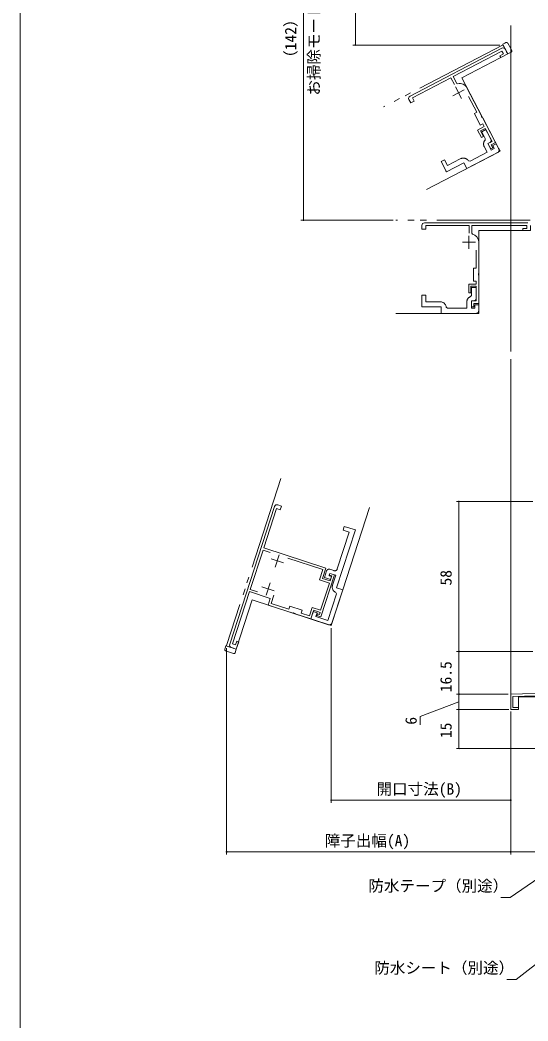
# Model space of a CAD drawing. Units: millimetres, scale not verified. Extents: x -495 to 495, y -800 to 801.
# Drawn here: x -495 to -298.8, y -113.3 to 273.7 of the extents above; entities that cross this region are included whole.
import ezdxf
from ezdxf.enums import TextEntityAlignment as Align

# ---------------------------------------------------------------- set-up
doc = ezdxf.new("R2010")
doc.units = ezdxf.units.MM
doc.header["$LTSCALE"] = 4
doc.linetypes.add('DOUBLE_CHAIN2', pattern=[12.8, 9, -1, 0.6, -0.6, 0.6, -1])
for name, color, linetype, lineweight in [('0-0_0', 7, 'Continuous', 9), ('0-2_YKK_ZWAK', 6, 'Continuous', 9), ('0-3_YKK_11', 2, 'Continuous', 9), ('0-4_YKK_12', 4, 'Continuous', 9), ('0-5_YKK_13', 7, 'Continuous', 9)]:
    doc.layers.add(name, color=color, linetype=linetype, lineweight=lineweight)
doc.styles.add('ＭＳ ゴシック', font='')
doc.styles.get('ＭＳ ゴシック').set_extended_font_data('MS Gothic')

msp = doc.modelspace()

# ---------------------------------------------------------------- linework, layer by layer
at = {"layer": '0-0_0'}
msp.add_lwpolyline([(495, -800), (-495, -800), (-495, 760)], dxfattribs=at)
at = {"layer": '0-2_YKK_ZWAK'}
for p, q in [((-385.486, 196.257), (-385.486, 338.087)), ((-365.486, 263.992), (-365.486, 338.087)), ((-309.647, 263.992), (-366.486, 263.992)), ((-350.822, 196.257), (-386.486, 196.257)), ((-296.986, 87.586), (-326.486, 87.586)), ((-325.486, 87.586), (-325.486, 29.586)), ((-374.856, 38.611), (-374.856, -28.914)), ((-415.213, 30.904), (-415.213, -48.914)), ((-296.986, 29.586), (-326.486, 29.586)), ((-296.986, 29.586), (-326.486, 29.586)), ((-325.486, 29.586), (-325.486, 13.086)), ((-306.486, 13.086), (-326.486, 13.086)), ((-306.486, 13.086), (-326.486, 13.086)), ((-325.486, 13.086), (-325.486, 7.086)), ((-306.186, 7.086), (-326.486, 7.086)), ((-306.186, 7.086), (-326.486, 7.086)), ((-325.486, 7.086), (-325.486, -7.914)), ((-305.486, 6.386), (-305.486, -48.914)), ((-305.486, 6.386), (-305.486, -28.914)), ((-305.486, 6.386), (-305.486, -48.914)), ((-249.186, -7.914), (-326.486, -7.914)), ((-305.486, -27.914), (-374.856, -27.914)), ((-305.486, -47.914), (-415.213, -47.914)), ((-305.486, -47.914), (-246.486, -47.914))]:
    msp.add_line(p, q, dxfattribs=at)
for points in [[(-325.486, 10.086), (-340.486, 4.457), (-340.486, 1.257)], [(-247.481, -25.621), (-249.583, -27.064), (-305.713, -65.561), (-309.263, -65.561)], [(-245.482, -52.247), (-247.495, -53.812), (-303.435, -97.267), (-306.985, -97.267)]]:
    msp.add_lwpolyline(points, dxfattribs=at)
for centre, radius, start, end in [((-365.486, 263.992), 0.159, 90, 270), ((-365.486, 263.992), 0.159, 270, 90), ((-385.486, 196.257), 0.159, 90, 270), ((-385.486, 196.257), 0.159, 270, 90), ((-325.486, 87.586), 0.106, 90, 270), ((-325.486, 87.586), 0.106, 270, 90), ((-325.486, 29.586), 0.159, 90, 270), ((-325.486, 29.586), 0.106, 90, 270), ((-325.486, 29.586), 0.159, 270, 90), ((-325.486, 29.586), 0.106, 270, 90), ((-325.486, 13.086), 0.159, 90, 270), ((-325.486, 13.086), 0.106, 90, 270), ((-325.486, 13.086), 0.159, 270, 90), ((-325.486, 13.086), 0.106, 270, 90), ((-325.486, 7.086), 0.106, 90, 270), ((-325.486, 7.086), 0.106, 90, 270), ((-325.486, 7.086), 0.106, 270, 90), ((-325.486, 7.086), 0.106, 270, 90), ((-325.486, -7.914), 0.106, 90, 270), ((-325.486, -7.914), 0.106, 270, 90), ((-374.856, -27.914), 0.159, 0, 180), ((-374.856, -27.914), 0.159, 180, 0), ((-305.486, -27.914), 0.159, 0, 180), ((-305.486, -27.914), 0.159, 180, 0), ((-415.213, -47.914), 0.159, 0, 180), ((-415.213, -47.914), 0.159, 180, 0), ((-305.486, -47.914), 0.159, 0, 180), ((-305.486, -47.914), 0.159, 180, 0), ((-305.486, -47.914), 0.106, 0, 180), ((-305.486, -47.914), 0.106, 180, 0)]:
    msp.add_arc(centre, radius, start, end, dxfattribs=at)
at = {"layer": '0-3_YKK_11'}
for p, q in [((-305.486, 145.507), (-305.486, 271.51)), ((-305.486, 7.086), (-305.486, 142.507)), ((-305.486, 7.086), (-302.486, 7.086))]:
    msp.add_line(p, q, dxfattribs=at)
at = {"layer": '0-3_YKK_11', "linetype": 'DOUBLE_CHAIN2'}
for p, q in [((-308.647, 263.992), (-354.594, 240.073)), ((-308.377, 263.907), (-308.647, 263.992)), ((-308.377, 263.907), (-306.622, 260.536)), ((-306.622, 260.536), (-324.362, 251.301)), ((-310.048, 223.804), (-324.362, 251.301)), ((-310.474, 222.455), (-337.971, 208.141)), ((-330.255, 214.976), (-330.486, 215.42)), ((-298.022, 196.257), (-349.822, 196.257)), ((-297.822, 192.257), (-317.822, 192.257)), ((-317.822, 161.257), (-317.822, 192.257)), ((-339.822, 162.757), (-339.822, 163.257)), ((-318.822, 160.257), (-349.822, 160.257)), ((-394.261, 96.386), (-415.213, 31.904)), ((-360.023, 85.261), (-370.375, 53.401)), ((-375.807, 39.92), (-405.29, 49.499)), ((-415.084, 31.652), (-415.213, 31.904)), ((-411.47, 30.478), (-415.084, 31.652))]:
    msp.add_line(p, q, dxfattribs=at)
for points in [[(-374.547, 40.562), (-370.375, 53.401), (-360.023, 85.261)], [(-415.084, 31.652), (-411.47, 30.478), (-405.29, 49.499)]]:
    msp.add_lwpolyline(points, dxfattribs=at)
at = {"layer": '0-3_YKK_11'}
msp.add_lwpolyline([(-302.486, 7.086), (-302.486, 12.086), (-248.486, 12.086), (-248.486, -7.914)], dxfattribs=at)
at = {"layer": '0-3_YKK_11', "linetype": 'DOUBLE_CHAIN2'}
for centre, start, end in [((-310.935, 223.342), 297.5, 27.5), ((-318.822, 161.257), 270, 0), ((-375.498, 40.871), 252, 342)]:
    msp.add_arc(centre, 1, start, end, dxfattribs=at)
at = {"layer": '0-4_YKK_12', "linetype": 'DOUBLE_CHAIN2'}
for p, q in [((-307.223, 261.689), (-308.339, 263.834)), ((-307.306, 264.916), (-307.749, 264.685)), ((-307.068, 261.392), (-307.223, 261.689)), ((-307.068, 261.392), (-306.622, 260.536)), ((-306.622, 260.536), (-305.317, 261.216)), ((-412.707, 30.88), (-415.006, 31.627)), ((-415.902, 30.429), (-415.748, 30.905)), ((-412.388, 30.776), (-412.707, 30.88)), ((-412.388, 30.776), (-411.47, 30.478)), ((-411.47, 30.478), (-411.925, 29.079))]:
    msp.add_line(p, q, dxfattribs=at)
for points in [[(-307.749, 264.685), (-308.562, 264.262), (-308.339, 263.834)], [(-305.096, 261.875), (-305.449, 262.613), (-306.64, 264.718)], [(-415.748, 30.905), (-415.465, 31.776), (-415.006, 31.627)], [(-412.538, 28.752), (-413.325, 28.978), (-415.598, 29.805)]]:
    msp.add_lwpolyline(points, dxfattribs=at)
for centre, start, end in [((-307.075, 264.472), 29.5, 117.5), ((-305.548, 261.659), 297.5, 25.5), ((-415.427, 30.275), 162, 250), ((-412.401, 29.233), 254, 342)]:
    msp.add_arc(centre, 0.5, start, end, dxfattribs=at)
at = {"layer": '0-5_YKK_13'}
for p, q in [((-344.375, 244.266), (-308.895, 262.736)), ((-326.81, 247.773), (-324.501, 243.338)), ((-323.438, 246.71), (-327.873, 244.401)), ((-338.822, 195.257), (-298.822, 195.257)), ((-321.622, 190.257), (-321.622, 185.257)), ((-319.122, 187.757), (-324.122, 187.757)), ((-414.014, 32.356), (-396.709, 85.615)), ((-394.892, 66.94), (-396.437, 62.184)), ((-398.042, 65.334), (-393.286, 63.789)), ((-401.565, 54.492), (-396.809, 52.947)), ((-398.414, 56.098), (-399.959, 51.342)), ((-403.28, 52.632), (-406.08, 53.541))]:
    msp.add_line(p, q, dxfattribs=at)
at = {"layer": '0-5_YKK_13', "linetype": 'DOUBLE_CHAIN2'}
msp.add_line((-373.752, 60.807), (-375.369, 61.332), dxfattribs=at)
at = {"layer": '0-5_YKK_13'}
for points in [[(-307.546, 262.31), (-306.622, 260.536), (-309.283, 259.151), (-309.653, 259.861), (-308.322, 260.553), (-308.876, 261.618), (-327.681, 251.829), (-326.27, 249.119), (-325.916, 248.971)], [(-327.18, 248.701), (-328.568, 251.367), (-343.47, 243.61), (-342.777, 242.279), (-344.108, 241.586), (-344.8, 242.917)], [(-322.377, 247.487), (-316.724, 236.629), (-316.746, 236.411), (-316.492, 235.923), (-316.301, 235.816), (-311.341, 226.288), (-313.026, 225.41), (-312.426, 224.257), (-313.225, 223.842), (-314.287, 225.882), (-312.69, 226.713), (-315.322, 231.769), (-317.185, 230.799), (-316.03, 228.582), (-316.74, 228.212), (-318.264, 231.139), (-315.691, 232.479), (-316.245, 233.543), (-317.221, 233.035), (-319.53, 237.47), (-318.554, 237.978), (-321.735, 244.089)], [(-321.522, 191.251), (-321.522, 194.257), (-338.322, 194.257), (-338.322, 192.757), (-339.822, 192.757), (-339.822, 194.257)], [(-297.822, 194.257), (-297.822, 192.257), (-300.822, 192.257), (-300.822, 193.057), (-299.322, 193.057), (-299.322, 194.257), (-320.522, 194.257), (-320.522, 191.202), (-320.276, 190.907)], [(-317.822, 187.957), (-317.822, 175.715), (-317.942, 175.532), (-317.942, 174.982), (-317.822, 174.799), (-317.822, 164.057), (-319.722, 164.057), (-319.722, 162.757), (-320.622, 162.757), (-320.622, 165.057), (-318.822, 165.057), (-318.822, 170.757), (-320.922, 170.757), (-320.922, 168.257), (-321.722, 168.257), (-321.722, 171.557), (-318.822, 171.557), (-318.822, 172.757), (-319.922, 172.757), (-319.922, 177.757), (-318.822, 177.757), (-318.822, 184.647)], [(-395.449, 86.257), (-394.023, 85.794), (-394.486, 84.367), (-395.913, 84.831), (-400.857, 69.614), (-376.891, 61.827), (-378.188, 57.832), (-375.24, 56.874), (-374.622, 58.776), (-375.573, 59.085), (-375.357, 59.751), (-373.55, 59.164), (-378.803, 42.996), (-380.325, 43.491), (-380.108, 44.156), (-379.348, 43.909), (-379.1, 44.67), (-381.573, 45.473), (-382.655, 42.145), (-388.686, 44.104), (-388.823, 44.275), (-389.346, 44.445), (-389.558, 44.388), (-399.203, 47.522), (-398.369, 50.089), (-406.358, 52.685), (-412.909, 32.523), (-411.768, 32.152), (-411.304, 33.579), (-410.543, 33.331), (-411.47, 30.478), (-413.372, 31.096)], [(-403.28, 52.632), (-406.08, 53.541), (-401.135, 68.758), (-398.336, 67.849)], [(-391.571, 65.65), (-378.025, 61.249), (-379.322, 57.254), (-375.518, 56.018), (-378.917, 45.557), (-382.151, 46.607), (-383.233, 43.279), (-386.466, 44.329), (-386.095, 45.471), (-390.851, 47.016), (-391.221, 45.874), (-398.069, 48.099), (-397.026, 51.309)], [(-287.486, 13.586), (-305.486, 13.086), (-305.486, 7.086), (-302.486, 7.086), (-302.486, 7.886), (-304.686, 7.886), (-304.686, 12.208), (-286.586, 12.711)]]:
    msp.add_lwpolyline(points, dxfattribs=at)
at = {"layer": '0-5_YKK_13', "linetype": 'DOUBLE_CHAIN2'}
for points in [[(-313.152, 227.6), (-315.091, 231.325), (-316.688, 230.494), (-315.29, 227.81), (-315.378, 227.228)], [(-322.448, 216.222), (-309.587, 222.917), (-310.141, 223.981), (-311.11, 225.844), (-312.441, 225.152), (-311.841, 223.998), (-312.994, 223.398), (-314.287, 225.882), (-313.577, 226.251)], [(-315.745, 224.785), (-314.59, 222.567), (-321.191, 219.131), (-321.821, 219.273)], [(-324.97, 219.982), (-329.848, 217.443), (-331.002, 219.66), (-332.333, 218.968), (-330.255, 214.976), (-323.603, 218.439), (-322.448, 216.222)], [(-318.822, 166.057), (-318.822, 170.257), (-320.622, 170.257), (-320.622, 167.231), (-320.968, 166.755)], [(-332.822, 164.757), (-338.322, 164.757), (-338.322, 167.257), (-339.822, 167.257), (-339.822, 162.757), (-332.322, 162.757), (-332.322, 160.257)], [(-332.322, 160.257), (-317.822, 160.257), (-317.822, 161.457), (-317.822, 163.557), (-319.322, 163.557), (-319.322, 162.257), (-320.622, 162.257), (-320.622, 165.057), (-319.822, 165.057)], [(-322.422, 164.757), (-322.422, 162.257), (-329.864, 162.257), (-330.357, 162.674)], [(-372.753, 54.174), (-365.491, 76.523), (-369.771, 77.914), (-370.234, 76.487), (-367.857, 75.715), (-372.492, 61.449)], [(-376.629, 60.69), (-377.463, 58.122), (-375.086, 57.35), (-374.715, 58.491), (-375.666, 58.8), (-375.357, 59.751), (-373.074, 59.01), (-374.31, 55.205)], [(-373.064, 52.396), (-372.793, 51.785), (-376.104, 41.594), (-380.765, 43.108), (-380.301, 44.534), (-381.728, 44.998), (-382.655, 42.145), (-374.856, 39.611), (-370.375, 53.401), (-372.753, 54.174)]]:
    msp.add_lwpolyline(points, dxfattribs=at)
at = {"layer": '0-5_YKK_13'}
for centre, radius, start, end in [((-308.433, 261.849), 1, 27.50001, 117.49999), ((-325.038, 246.102), 3, 27.50002, 107.02432), ((-343.913, 243.379), 1, 117.50001, 207.49999), ((-338.822, 194.257), 1, 90.00001, 179.99999), ((-320.822, 187.957), 3, 0.00002, 79.52432), ((-395.758, 85.306), 1, 72.00001, 161.99999), ((-413.063, 32.047), 1, 162.00001, 251.99999)]:
    msp.add_arc(centre, radius, start, end, dxfattribs=at)
at = {"layer": '0-5_YKK_13', "linetype": 'DOUBLE_CHAIN2'}
for centre, radius, start, end in [((-313.882, 225.754), 2.1, 135.42021, 207.5), ((-314.039, 227.138), 1, 297.5, 27.5), ((-323.815, 217.765), 2.5, 37.09407, 117.5), ((-320.322, 164.757), 2.1, 107.92021, 180), ((-332.822, 162.257), 2.5, 9.59407, 90), ((-319.822, 166.057), 1, 270, 0), ((-375.678, 60.381), 1, 72, 162), ((-373.443, 61.758), 1, 252, 342), ((-372.123, 54.495), 2.3, 162, 245.84936)]:
    msp.add_arc(centre, radius, start, end, dxfattribs=at)

# ---------------------------------------------------------------- texts
at = {"layer": '0-2_YKK_ZWAK', "style": 'ＭＳ ゴシック'}
for s, p in [('お掃除モード90ﾟ', (-377.986, 244.452)), ('（142）', (-386.986, 255.972)), ('58', (-326.986, 55.066)), ('16.5', (-326.986, 13.816)), ('6', (-340.486, 1.257)), ('15', (-326.986, -3.934))]:
    msp.add_text(s, height=4.399, rotation=90, dxfattribs=at).set_placement(p, align=Align.BOTTOM_LEFT)
for s, p in [('開口寸法(B)', (-357.291, -27.114)), ('障子出幅(A)', (-377.309, -47.114)), ('防水テープ（別途）', (-360.463, -64.561)), ('防水シート（別途）', (-358.185, -96.267))]:
    msp.add_text(s, height=4.399, dxfattribs=at).set_placement(p, align=Align.BOTTOM_LEFT)

doc.saveas('drawing.dxf')
